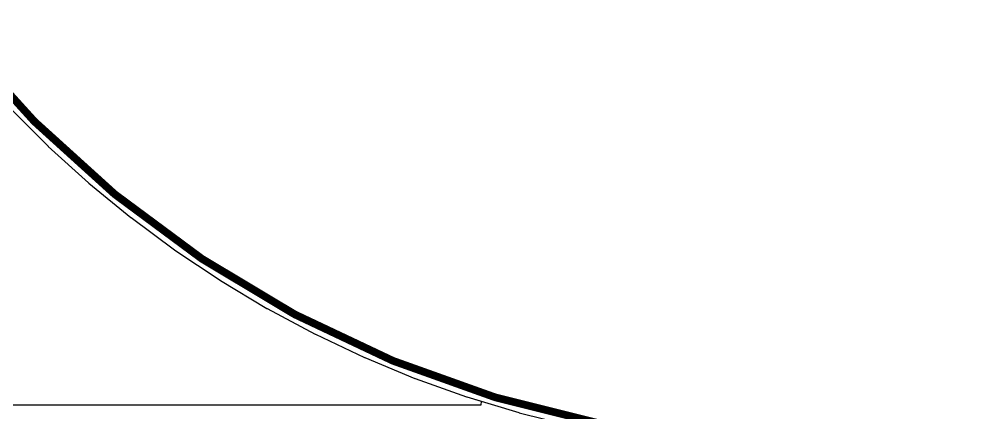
# Model space of a CAD drawing. Header units: inches. Extents: x -89 to 406, y -87 to 102.
# Drawn here: x -26.32 to 5.42, y -35.46 to -22.44 of the extents above; entities that cross this region are included whole.
import ezdxf

# ---------------------------------------------------------------- set-up
doc = ezdxf.new("R2010")
doc.units = ezdxf.units.IN
for name, color, linetype in [('Board_Outline', 56, 'Continuous'), ('Bottom Layer', 5, 'Continuous'), ('Multi-Layer', 9, 'Continuous'), ('Top Layer', 1, 'Continuous')]:
    doc.layers.add(name, color=color, linetype=linetype)

msp = doc.modelspace()

# ---------------------------------------------------------------- linework, layer by layer
at = {"layer": 'Board_Outline'}
for points in [[(87.312, 0, 0.254, 0.254, 1), (-87.312, 0, 0.254, 0.254, 1)], [(36.513, 0, 0.254, 0.254, 1), (-36.513, 0, 0.254, 0.254, 1)]]:
    msp.add_lwpolyline(points, format="xyseb", close=True, dxfattribs=at)
at = {"layer": 'Bottom Layer'}
for p, q in [((-26.635, -25.368), (-25.368, -26.635)), ((-25.368, -26.635), (-25.362, -26.639)), ((-25.362, -26.639), (-25.358, -26.644)), ((-25.358, -26.644), (-24.03, -27.848)), ((-24.03, -27.848), (-24.025, -27.851)), ((-24.025, -27.851), (-24.02, -27.856)), ((-24.02, -27.856), (-22.635, -28.993)), ((-22.635, -28.993), (-22.629, -28.996)), ((-22.629, -28.996), (-22.625, -29.001)), ((-22.625, -29.001), (-21.185, -30.069)), ((-21.185, -30.069), (-21.179, -30.072)), ((-21.179, -30.072), (-21.174, -30.076)), ((-21.174, -30.076), (-19.684, -31.072)), ((-19.684, -31.072), (-19.678, -31.075)), ((-19.678, -31.075), (-19.673, -31.079)), ((-19.673, -31.079), (-18.136, -32.001)), ((-18.136, -32.001), (-18.129, -32.003)), ((-18.129, -32.003), (-18.124, -32.007)), ((-18.124, -32.007), (-16.543, -32.852)), ((-16.543, -32.852), (-16.537, -32.854)), ((-16.537, -32.854), (-16.532, -32.858)), ((-16.532, -32.858), (-14.912, -33.624)), ((-14.912, -33.624), (-14.905, -33.626)), ((-14.905, -33.626), (-14.9, -33.629)), ((-14.9, -33.629), (-13.244, -34.315)), ((-13.244, -34.315), (-13.237, -34.317)), ((-13.237, -34.317), (-13.232, -34.32)), ((-13.232, -34.32), (-11.544, -34.924)), ((-11.544, -34.924), (-11.538, -34.925)), ((-11.538, -34.925), (-11.532, -34.928)), ((-11.532, -34.928), (-9.816, -35.448)), ((-9.816, -35.448), (-9.81, -35.449)), ((-9.81, -35.449), (-9.804, -35.452)), ((-9.804, -35.452), (-8.065, -35.887))]:
    msp.add_line(p, q, dxfattribs=at)
at = {"layer": 'Multi-Layer'}
for p, q in [((-26.452, -25.184), (-25.184, -26.452)), ((-25.184, -26.452), (-23.856, -27.656)), ((-23.856, -27.656), (-22.47, -28.793)), ((-22.47, -28.793), (-21.031, -29.861)), ((-21.031, -29.861), (-19.54, -30.857)), ((-19.54, -30.857), (-18.002, -31.779)), ((-18.002, -31.779), (-16.421, -32.624)), ((-16.421, -32.624), (-14.801, -33.39)), ((-14.801, -33.39), (-13.145, -34.076)), ((-13.145, -34.076), (-11.457, -34.68)), ((-11.457, -34.68), (-9.741, -35.2)), ((-9.741, -35.2), (-8.002, -35.636))]:
    msp.add_line(p, q, dxfattribs=at)
at = {"layer": 'Top Layer'}
for p, q in [((-26.635, -25.368), (-25.368, -26.635)), ((-25.368, -26.635), (-25.362, -26.639)), ((-25.362, -26.639), (-25.358, -26.644)), ((-25.358, -26.644), (-24.03, -27.848)), ((-24.03, -27.848), (-24.025, -27.851)), ((-24.025, -27.851), (-24.02, -27.856)), ((-24.02, -27.856), (-22.635, -28.993)), ((-22.635, -28.993), (-22.629, -28.996)), ((-22.629, -28.996), (-22.625, -29.001)), ((-22.625, -29.001), (-21.185, -30.069)), ((-21.185, -30.069), (-21.179, -30.072)), ((-21.179, -30.072), (-21.174, -30.076)), ((-21.174, -30.076), (-19.684, -31.072)), ((-19.684, -31.072), (-19.678, -31.075)), ((-19.678, -31.075), (-19.673, -31.079)), ((-19.673, -31.079), (-18.136, -32.001)), ((-18.136, -32.001), (-18.129, -32.003)), ((-18.129, -32.003), (-18.124, -32.007)), ((-18.124, -32.007), (-16.543, -32.852)), ((-16.543, -32.852), (-16.537, -32.854)), ((-16.537, -32.854), (-16.532, -32.858)), ((-16.532, -32.858), (-14.912, -33.624)), ((-14.912, -33.624), (-14.905, -33.626)), ((-14.905, -33.626), (-14.9, -33.629)), ((-14.9, -33.629), (-13.244, -34.315)), ((-13.244, -34.315), (-13.237, -34.317)), ((-13.237, -34.317), (-13.232, -34.32)), ((-13.232, -34.32), (-11.544, -34.924)), ((-11.07, -35.199), (-35.738, -35.199)), ((-11.544, -34.924), (-11.538, -34.925)), ((-11.538, -34.925), (-11.532, -34.928)), ((-11.532, -34.928), (-11.051, -35.074)), ((-11.051, -35.074), (-11.07, -35.199))]:
    msp.add_line(p, q, dxfattribs=at)

doc.saveas('drawing.dxf')
